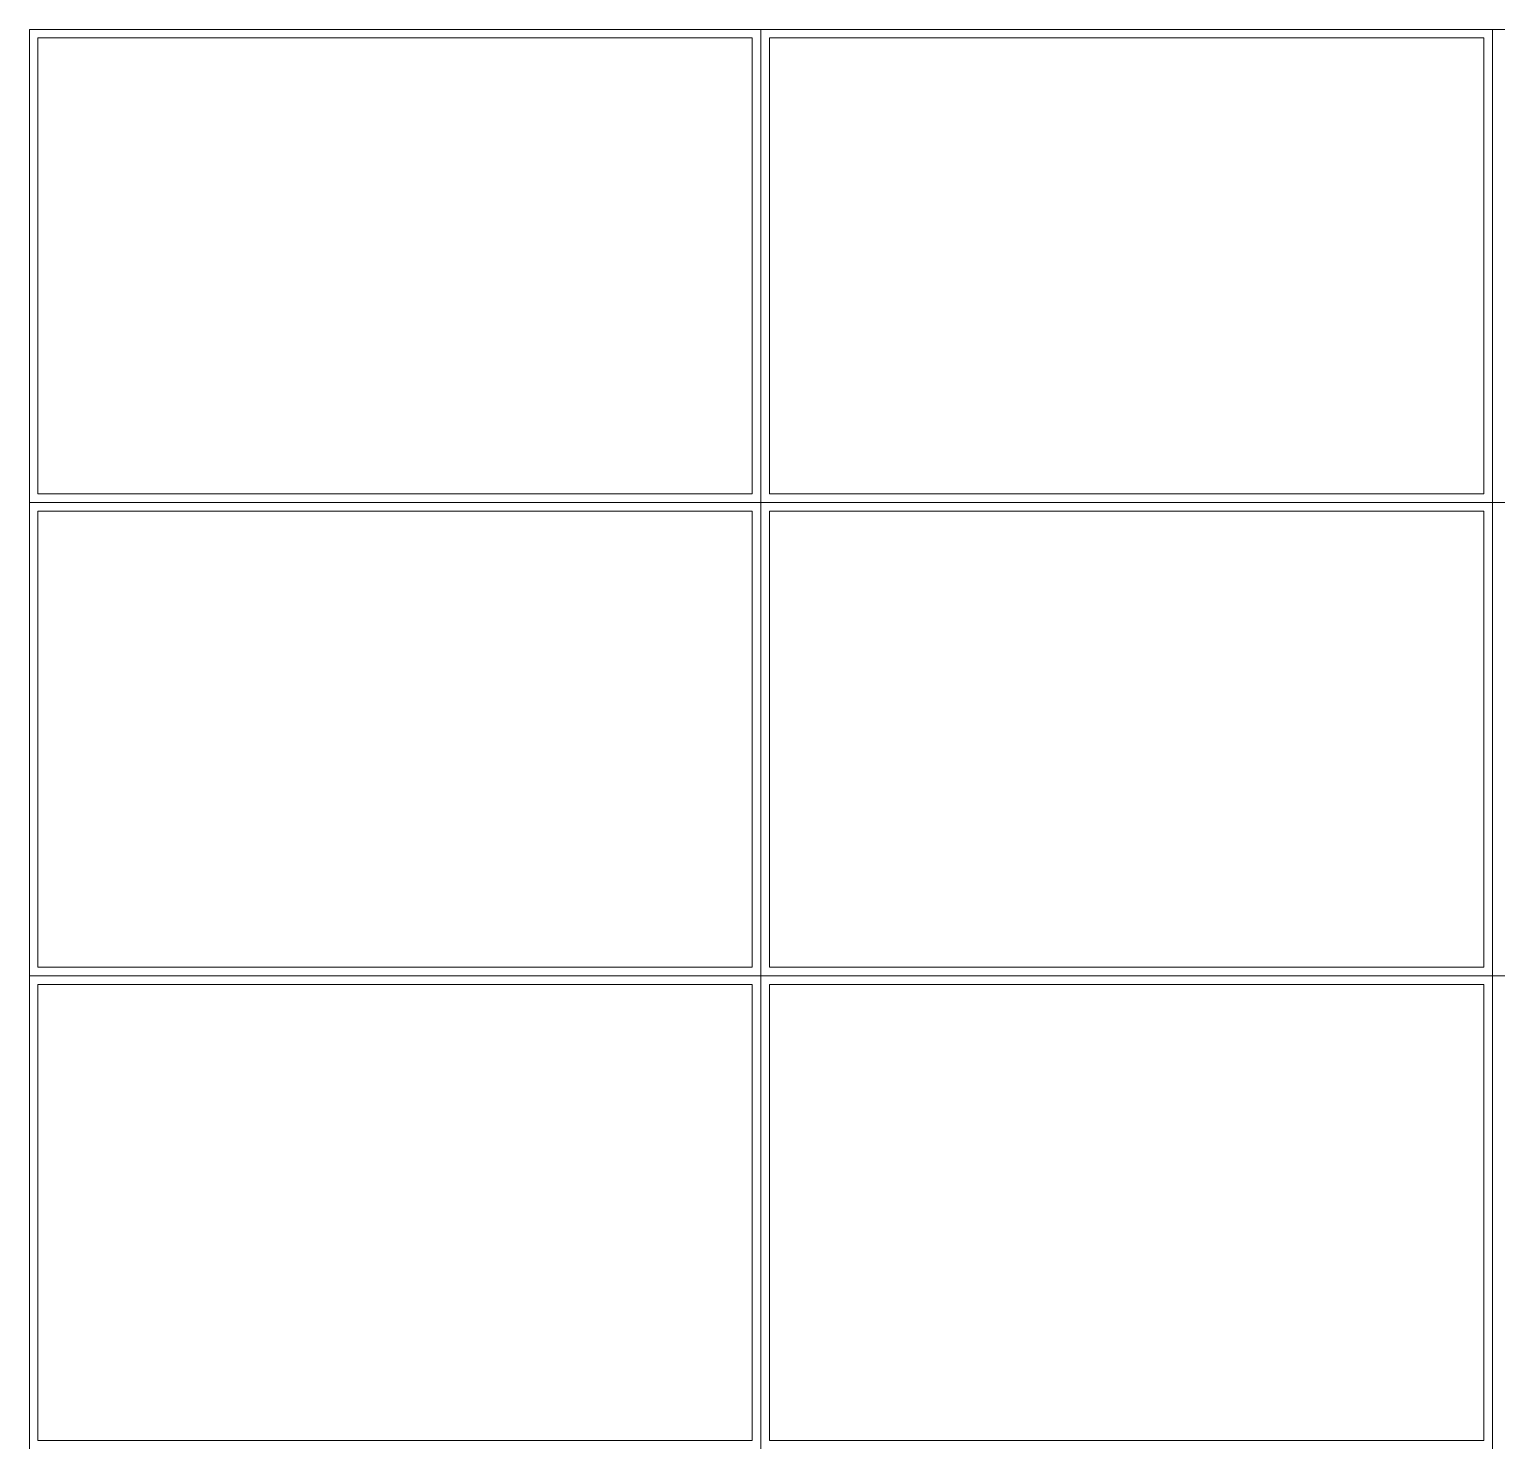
# Model space of a CAD drawing. Header units: inches. Extents: x 0 to 85, y 0 to 55.
# Drawn here: x 0 to 34.1, y 22.1 to 55 of the extents above; entities that cross this region are included whole.
import ezdxf

# ---------------------------------------------------------------- set-up
doc = ezdxf.new("R2010")
doc.units = ezdxf.units.IN
doc.header["$LTSCALE"] = 0.1
doc.header["$MEASUREMENT"] = 0
doc.layers.get('0').update_dxf_attribs({"lineweight": 5, "true_color": 0xffffff})

msp = doc.modelspace()

# ---------------------------------------------------------------- linework, layer by layer
for p, q in [((0, 44), (0, 55)), ((17, 55), (0, 55)), ((0, 55), (0, 44)), ((17, 44), (17, 55)), ((17, 44), (17, 55)), ((17, 44), (17, 55)), ((34, 55), (17, 55)), ((17, 55), (17, 44)), ((17, 55), (17, 44)), ((34, 44), (34, 55)), ((34, 44), (34, 55)), ((34, 44), (34, 55)), ((51, 55), (34, 55)), ((34, 55), (34, 44)), ((34, 55), (34, 44)), ((16.8, 54.8), (0.2, 54.8)), ((0.2, 54.8), (0.2, 44.2)), ((16.8, 44.2), (16.8, 54.8)), ((33.8, 54.8), (17.2, 54.8)), ((17.2, 54.8), (17.2, 44.2)), ((33.8, 44.2), (33.8, 54.8)), ((0, 44), (17, 44)), ((0, 33), (0, 44)), ((17, 44), (0, 44)), ((17, 44), (0, 44)), ((0, 44), (0, 33)), ((0.2, 44.2), (16.8, 44.2)), ((17, 44), (34, 44)), ((17, 33), (17, 44)), ((17, 33), (17, 44)), ((17, 33), (17, 44)), ((34, 44), (17, 44)), ((34, 44), (17, 44)), ((17, 44), (17, 33)), ((17, 44), (17, 33)), ((17.2, 44.2), (33.8, 44.2)), ((34, 44), (51, 44)), ((34, 33), (34, 44)), ((34, 33), (34, 44)), ((34, 33), (34, 44)), ((51, 44), (34, 44)), ((51, 44), (34, 44)), ((34, 44), (34, 33)), ((34, 44), (34, 33)), ((16.8, 43.8), (0.2, 43.8)), ((0.2, 43.8), (0.2, 33.2)), ((16.8, 33.2), (16.8, 43.8)), ((33.8, 43.8), (17.2, 43.8)), ((17.2, 43.8), (17.2, 33.2)), ((33.8, 33.2), (33.8, 43.8)), ((0.2, 33.2), (16.8, 33.2)), ((17.2, 33.2), (33.8, 33.2)), ((0, 33), (17, 33)), ((0, 22), (0, 33)), ((17, 33), (0, 33)), ((17, 33), (0, 33)), ((0, 33), (0, 22)), ((16.8, 32.8), (0.2, 32.8)), ((0.2, 32.8), (0.2, 22.2)), ((16.8, 22.2), (16.8, 32.8)), ((17, 33), (34, 33)), ((17, 22), (17, 33)), ((17, 22), (17, 33)), ((34, 33), (17, 33)), ((34, 33), (17, 33)), ((17, 33), (17, 22)), ((33.8, 32.8), (17.2, 32.8)), ((17.2, 32.8), (17.2, 22.2)), ((33.8, 22.2), (33.8, 32.8)), ((34, 33), (51, 33)), ((34, 22), (34, 33)), ((34, 22), (34, 33)), ((51, 33), (34, 33)), ((51, 33), (34, 33)), ((34, 33), (34, 22)), ((0.2, 22.2), (16.8, 22.2)), ((17.2, 22.2), (33.8, 22.2))]:
    msp.add_line(p, q)

doc.saveas('drawing.dxf')
